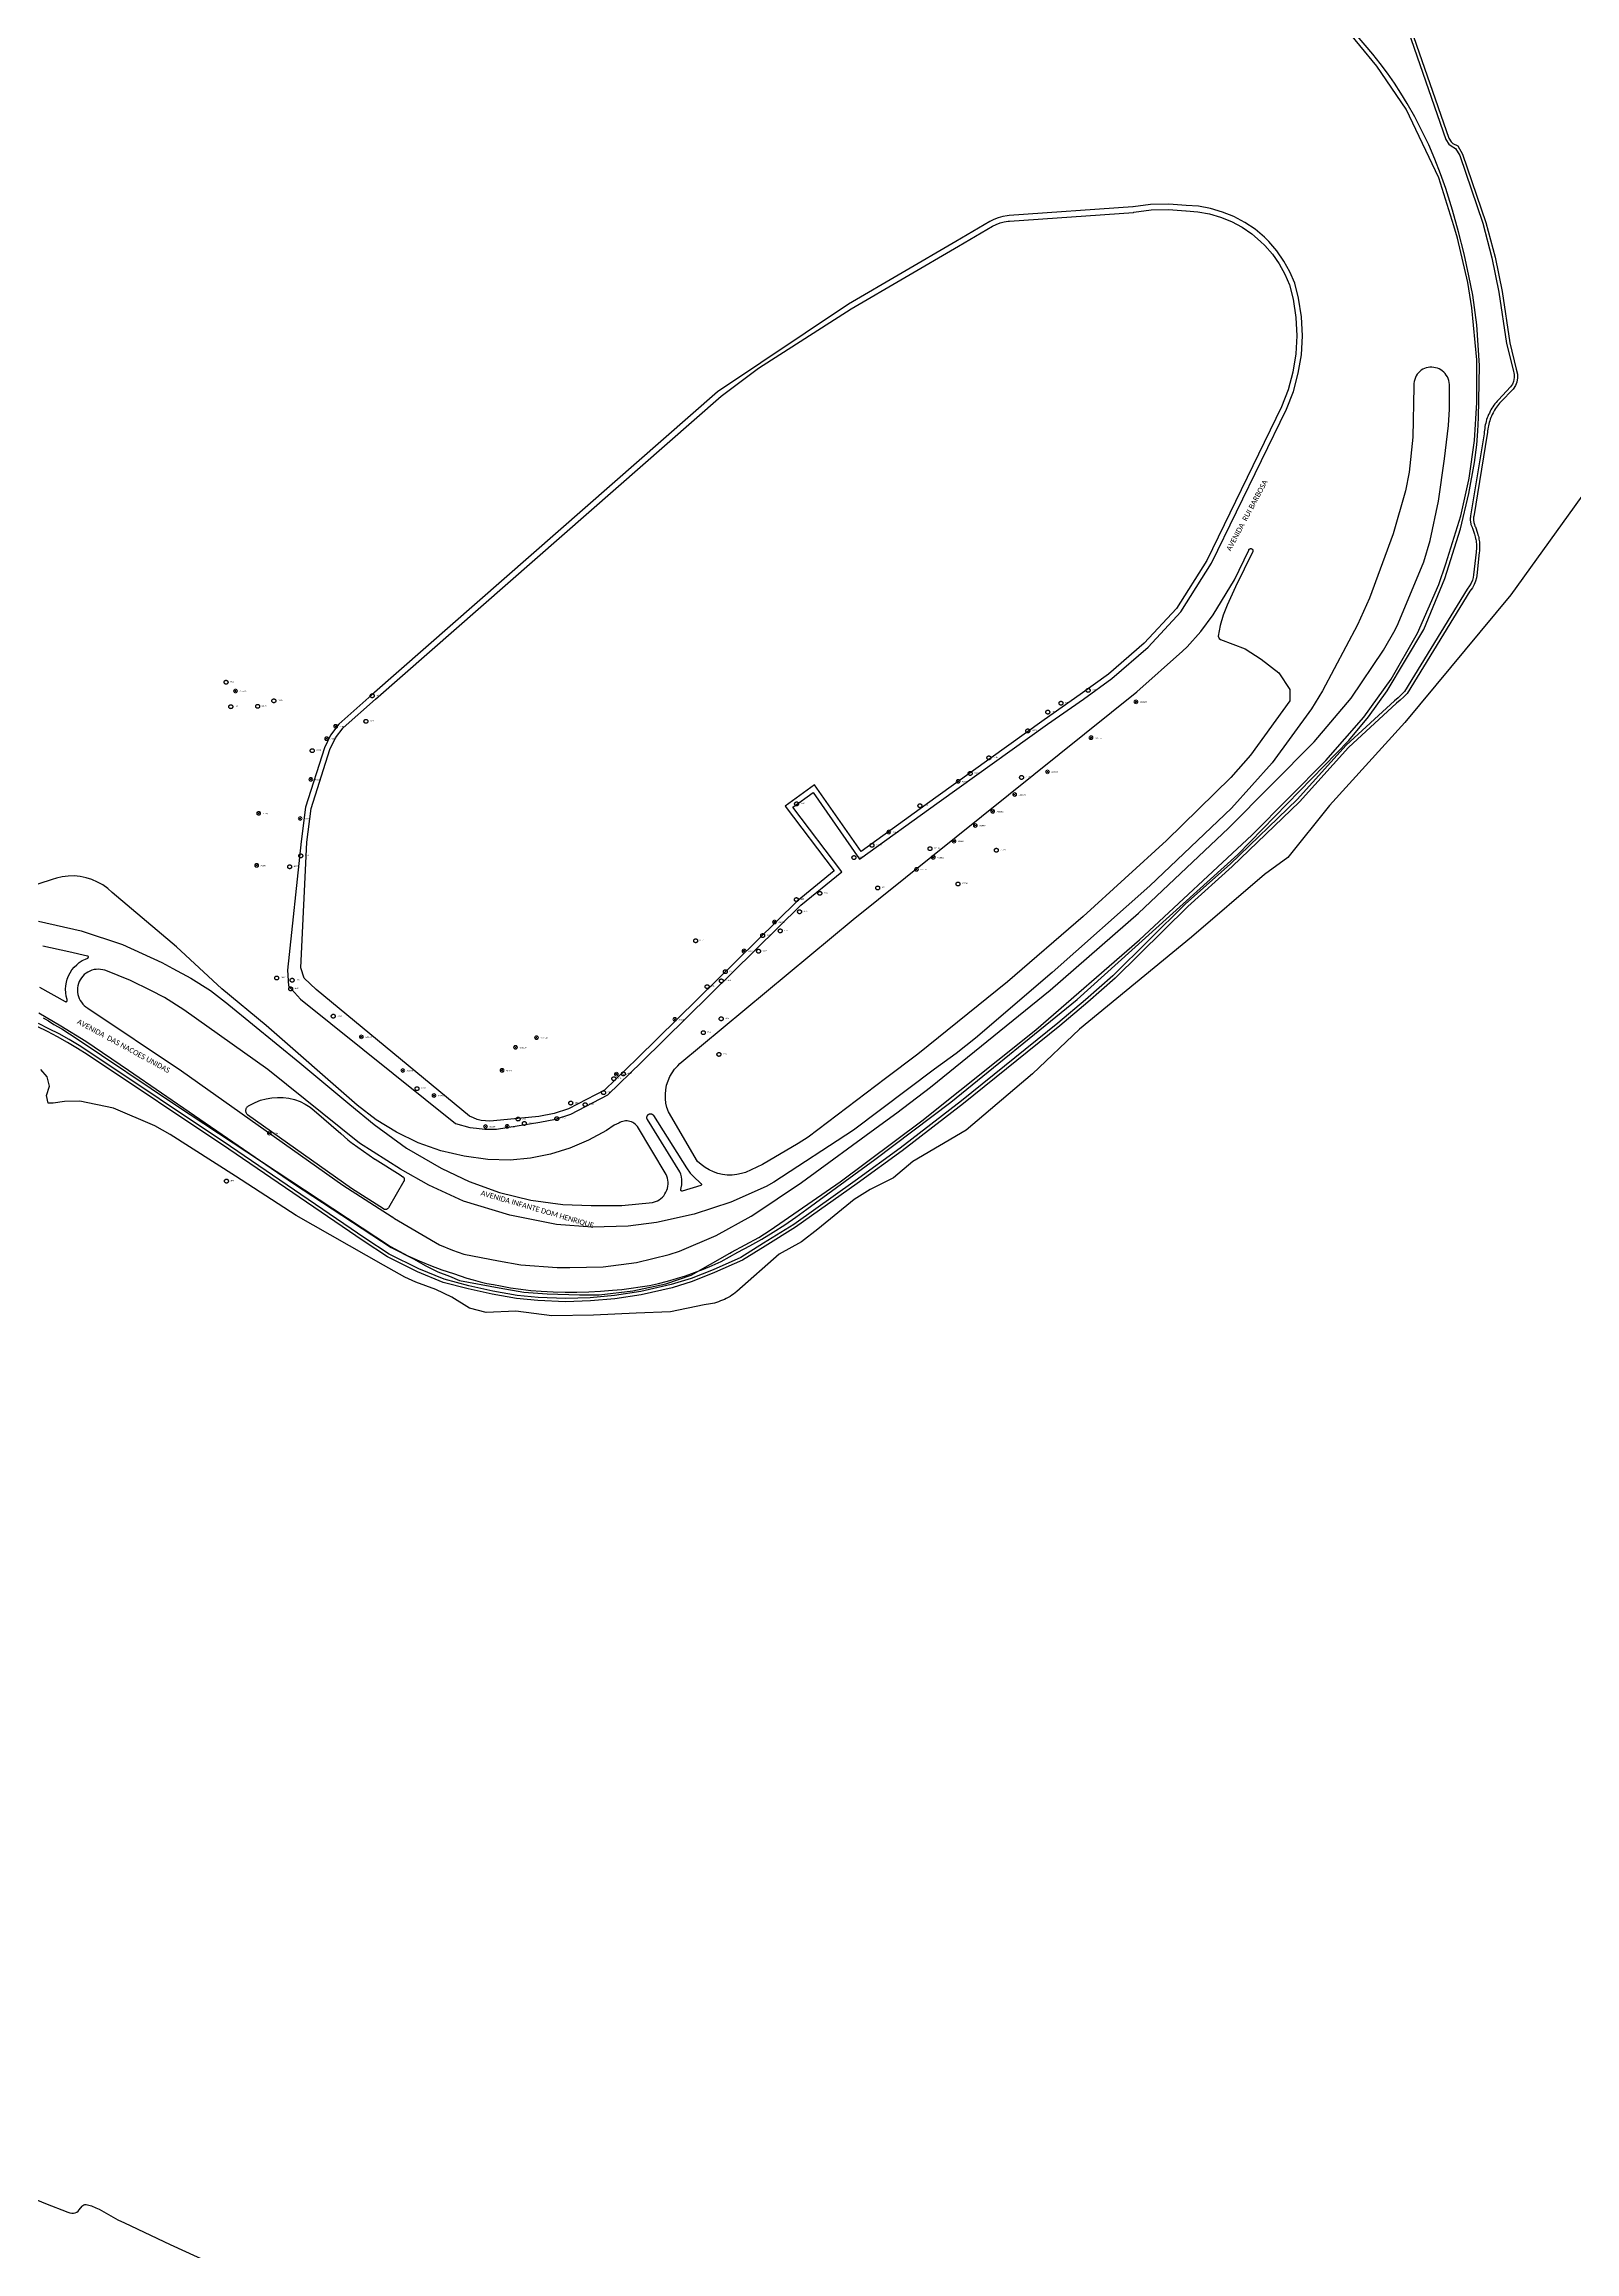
# Model space of a CAD drawing. Header units: millimetres. Extents: x 676447 to 689606, y 7455628 to 7463967.
# Drawn here: x 686863 to 687744, y 7460995 to 7462266 of the extents above; entities that cross this region are included whole.
import ezdxf

# ---------------------------------------------------------------- set-up
doc = ezdxf.new("R2010")
doc.units = ezdxf.units.MM
doc.header["$LTSCALE"] = 0.1
doc.header["$MEASUREMENT"] = 0
doc.linetypes.add('PHANTOM2', pattern=[1.25, 0.625, -0.125, 0.125, -0.125, 0.125, -0.125])
doc.layers.add('10.4-Postes', color=1, linetype='Continuous', lineweight=0)
for name, color, linetype in [('Caixas Subterrâneas', 5, 'Continuous'), ('LEGENDAS_INFRAESTRUTURAS', 7, 'Continuous'), ('MUB_MEIOFIO', 7, 'Continuous'), ('MUB_OBRA_ARTE', 7, 'Continuous'), ('MUB_QUADRAS', 7, 'Continuous'), ('MUB_SEGMENTO', 7, 'Continuous'), ('NOS_DE_INFRAESTRUTURA', 7, 'Continuous')]:
    doc.layers.add(name, color=color, linetype=linetype)
doc.styles.add('Legend', font='calibri.ttf')
doc.styles.get("Standard").update_dxf_attribs({"font": 'arial.ttf'})

# ---------------------------------------------------------------- blocks, each defined once
blk = doc.blocks.new('PTPT')
at = {"layer": '10.4-Postes', "color": 1, "linetype": 'PHANTOM2'}
for points in [[(-0.000008, 0.00001), (0.000007, -0.000002)], [(0.000007, 0.000011), (-0.000007, -0.000003)]]:
    blk.add_lwpolyline(points, dxfattribs=at)
at = {"layer": '10.4-Postes', "color": 1}
blk.add_circle((0, 0.000004), 0.00000987, dxfattribs=at)
blk = doc.blocks.new('MHMZ')
at = {"linetype": 'PHANTOM2'}
blk.add_circle((0, 0), 0.0000101, dxfattribs=at)

msp = doc.modelspace()

# ---------------------------------------------------------------- linework, layer by layer
at = {"layer": 'MUB_MEIOFIO', "linetype": 'Continuous'}
for points in [[(686859.9, 7461708.3), (686872.5, 7461700.8), (686886.9, 7461692), (686911.6, 7461675.3), (687006.5, 7461610.1), (687062.7, 7461573.3), (687075.9, 7461566.5), (687082.3, 7461562.9), (687089.5, 7461559.3), (687096.3, 7461556.7), (687102.1, 7461554.3), (687124.9, 7461550.1), (687139.1, 7461547.6), (687152.5, 7461546.7), (687171.2, 7461546.1), (687182.4, 7461546), (687201.8, 7461548.3), (687220.9, 7461552.3), (687235.5, 7461557.4), (687257.7, 7461570.1), (687258.7, 7461570.6), (687274.4, 7461579.1), (687280.8, 7461583.2), (687321.2, 7461611.1), (687368.1, 7461646.1), (687433.9, 7461698.5), (687493.4, 7461750.3), (687558.1, 7461810.6), (687600.7, 7461853.6), (687622.6, 7461878.5), (687638.4, 7461900.4), (687653.5, 7461926.9), (687665.7, 7461954.9), (687669.9, 7461966.8), (687678.5, 7461994.4), (687683, 7462015), (687683.2, 7462016), (687686.3, 7462037.7), (687687.7, 7462059.5), (687687.7, 7462081.5), (687687.6, 7462084.2), (687684.7, 7462114), (687682.5, 7462128.6), (687676.6, 7462154.2), (687674.4, 7462161.2), (687665.7, 7462188.8), (687647, 7462228.3), (687630.1, 7462253.1), (687610.6, 7462277)], [(687325.9, 7462116.2), (687250.6, 7462065.7), (687051.6, 7461891.3), (687032.7, 7461874.5), (687027.9, 7461868.2), (687024.4, 7461860.9), (687013.5, 7461826.7), (687010.9, 7461806.9), (687003.1, 7461732.9), (687003.6, 7461723.8), (687010.5, 7461716.2), (687099.8, 7461644.7), (687108, 7461642.3), (687111.9, 7461641.9), (687116.6, 7461641.4), (687119.3, 7461641.4), (687123.4, 7461641.3), (687148.3, 7461645.5), (687157.3, 7461647.2), (687166.1, 7461650), (687187.4, 7461661.2), (687206.8, 7461679.9), (687298.6, 7461770.2), (687322.2, 7461789.5), (687294, 7461826.6), (687305.7, 7461835.1), (687332.4, 7461796.7), (687378.1, 7461829.7), (687440.5, 7461874.4), (687461.2, 7461888.9), (687477.6, 7461900.7), (687498.4, 7461918.8), (687517.3, 7461939.1), (687535, 7461967.1), (687578.2, 7462055.7), (687582.1, 7462065.9), (687584.9, 7462076.4), (687586.7, 7462087.1), (687587.3, 7462098), (687586.7, 7462108.9), (687585.1, 7462119.6), (687582.9, 7462128.2), (687580.1, 7462134.8), (687576.6, 7462141), (687572.6, 7462146.9), (687567.9, 7462152.2), (687565.4, 7462154.7), (687560, 7462159.3), (687554.1, 7462163.2), (687547.8, 7462166.6), (687541.3, 7462169.2), (687534.4, 7462171.2), (687527.4, 7462172.5), (687520.4, 7462173), (687520.4, 7462173), (687510.3, 7462173.8), (687499.9, 7462173.6), (687489.8, 7462172.2), (687489.6, 7462172.2), (687418.4, 7462167.1), (687417.4, 7462167), (687414.8, 7462166.6), (687412.2, 7462165.9), (687409.7, 7462164.9), (687407.3, 7462163.8), (687387.7, 7462152.3), (687325.9, 7462116.2)], [(687104.4, 7461599.9), (687084.5, 7461609.1), (687068.1, 7461618.3), (687044.5, 7461633.3), (686991.8, 7461675.7), (686943.3, 7461710), (686932.2, 7461717.1), (686924.3, 7461721.2), (686912.7, 7461726.9), (686898.5, 7461732.6), (686897.9, 7461732.8), (686896.7, 7461733.1), (686895.4, 7461733.3), (686894.2, 7461733.4), (686892.9, 7461733.3), (686891.7, 7461733.2), (686890.5, 7461732.8), (686889.3, 7461732.4), (686888.2, 7461731.8), (686887.1, 7461731.1), (686886.1, 7461730.4), (686885.2, 7461729.5), (686884.4, 7461728.5), (686883.7, 7461727.4), (686883.2, 7461726.3), (686882.7, 7461725.2), (686882.4, 7461723.9), (686882.2, 7461722.7), (686882.1, 7461721.4), (686882.2, 7461720.2), (686882.4, 7461718.9), (686882.7, 7461717.7), (686883.1, 7461716.6), (686883.7, 7461715.4), (686884.4, 7461714.4), (686885.2, 7461713.4), (686886.1, 7461712.5), (686887, 7461711.7), (686888.1, 7461711), (686942.1, 7461674.9), (687034.9, 7461609.2), (687063.4, 7461590.9), (687063.5, 7461590.9), (687063.6, 7461590.8), (687064.7, 7461590), (687090.6, 7461574.8), (687098, 7461571.8), (687104.6, 7461569.4), (687124.5, 7461565.7), (687137.4, 7461563.3), (687158.3, 7461561.7), (687165.5, 7461561.7), (687184.8, 7461562.2), (687203.9, 7461564.7), (687222.7, 7461569.2), (687228.7, 7461571.2), (687249.9, 7461580.1), (687270, 7461591.3), (687270.9, 7461591.8), (687299, 7461610.6), (687344.1, 7461643.7), (687353.9, 7461650.8), (687373.2, 7461665.6), (687442, 7461721.4), (687493, 7461765.7), (687544.7, 7461814.7), (687594, 7461864.2), (687615.3, 7461889.5), (687633.9, 7461917), (687640.6, 7461928.7), (687642.4, 7461932.3), (687657.2, 7461967.9), (687660.8, 7461980.1), (687665.6, 7462002.8), (687669.1, 7462027.1), (687671.4, 7462046.4), (687671.9, 7462055.7), (687671.9, 7462068.8), (687671.9, 7462068.9), (687671.9, 7462070), (687671.8, 7462071.1), (687671.5, 7462072.2), (687671.2, 7462073.3), (687670.7, 7462074.4), (687670.1, 7462075.3), (687669.4, 7462076.2), (687668.6, 7462077.1), (687667.8, 7462077.8), (687666.9, 7462078.4), (687666, 7462078.9), (687665, 7462079.3), (687663.9, 7462079.6), (687662.9, 7462079.8), (687661.8, 7462079.9), (687660.7, 7462079.9), (687659.6, 7462079.8), (687658.6, 7462079.5), (687657.5, 7462079.2), (687656.6, 7462078.7), (687655.6, 7462078.1), (687655, 7462077.6), (687654.2, 7462076.8), (687653.4, 7462075.9), (687652.8, 7462074.9), (687652.3, 7462073.9), (687651.9, 7462072.8), (687651.6, 7462071.7), (687651.4, 7462070.5), (687651.4, 7462069.4), (687651.4, 7462068.8), (687650.8, 7462039.7), (687648.7, 7462019.5), (687646.7, 7462008.7), (687639.6, 7461984), (687625.9, 7461947), (687618.9, 7461931.6), (687598.9, 7461893.7), (687592.5, 7461883.3), (687569.9, 7461852.3), (687546.5, 7461826.1), (687499.5, 7461781.5), (687443.3, 7461731.5), (687399, 7461693.7), (687387.9, 7461685), (687375.4, 7461675.9), (687328.9, 7461640.9), (687283, 7461610.8), (687278.5, 7461608.4), (687258.3, 7461599.3), (687237.2, 7461592.4), (687215.5, 7461587.7), (687199.1, 7461585.6), (687178.5, 7461585), (687157.9, 7461586.6), (687131, 7461591.8), (687104.4, 7461599.9)], [(687580.1, 7461887.8), (687557.4, 7461856.6), (687546, 7461843.7), (687509.1, 7461807.5), (687461.1, 7461763.7), (687417.6, 7461726.1), (687365.9, 7461684.6), (687347.3, 7461670.5), (687302.7, 7461636.8), (687297.1, 7461633.1), (687276.5, 7461621.1), (687266.7, 7461616.5), (687264.4, 7461615.8), (687261.7, 7461615.3), (687259, 7461615), (687256.2, 7461615), (687253.5, 7461615.3), (687250.8, 7461615.9), (687248.2, 7461616.8), (687245.7, 7461617.9), (687243.4, 7461619.3), (687241.2, 7461621), (687239.1, 7461622.8), (687222.3, 7461651.4), (687221.5, 7461653.8), (687220.9, 7461656.4), (687220.6, 7461658.9), (687220.6, 7461661.6), (687220.8, 7461664.1), (687221.3, 7461666.7), (687222.1, 7461669.2), (687223.2, 7461671.6), (687224.4, 7461673.8), (687225.9, 7461676), (687227.7, 7461677.9), (687228.9, 7461679.1), (687328.6, 7461762), (687492, 7461893.1), (687518.2, 7461916.4), (687520.9, 7461919), (687528.8, 7461927.7), (687535.8, 7461937.3), (687548.1, 7461957.6), (687556.4, 7461974.6), (687556.4, 7461974.7), (687556.5, 7461974.8), (687556.5, 7461974.9), (687556.6, 7461975), (687556.7, 7461975.1), (687556.8, 7461975.2), (687556.9, 7461975.3), (687557, 7461975.3), (687557.1, 7461975.4), (687557.2, 7461975.4), (687557.4, 7461975.5), (687557.5, 7461975.5), (687557.6, 7461975.5), (687557.8, 7461975.5), (687557.9, 7461975.4), (687558, 7461975.4), (687558.1, 7461975.4), (687558.2, 7461975.3), (687558.4, 7461975.2), (687558.5, 7461975.1), (687558.5, 7461975), (687558.6, 7461974.9), (687558.7, 7461974.8), (687558.7, 7461974.7), (687558.8, 7461974.6), (687558.8, 7461974.5), (687558.8, 7461974.3), (687558.8, 7461974.2), (687558.8, 7461974.1), (687558.8, 7461973.9), (687558.8, 7461973.8), (687548.8, 7461953.4), (687544, 7461942.9), (687541.6, 7461937.2), (687539.9, 7461931.2), (687538.8, 7461925.1), (687539.3, 7461923.8), (687540.2, 7461923.1), (687554.3, 7461917.9), (687563.6, 7461911.8), (687573.6, 7461904), (687580, 7461894.5), (687580.1, 7461887.8)], [(686937.1, 7461733.9), (686947.4, 7461728.2), (686958.7, 7461721.2), (686969.1, 7461713.1), (686969.3, 7461713), (687010.1, 7461679.6), (687038.9, 7461655.6), (687052.9, 7461644.1), (687071.5, 7461630.5), (687091.5, 7461618.9), (687091.8, 7461618.8), (687107.6, 7461611.3), (687125.1, 7461605), (687143.1, 7461600.6), (687161.5, 7461598.1), (687177.8, 7461597.5), (687195.5, 7461597.4), (687213.2, 7461599.2), (687213.8, 7461599.3), (687214.9, 7461599.7), (687216, 7461600.1), (687217, 7461600.7), (687218, 7461601.5), (687218.9, 7461602.2), (687219.6, 7461603.1), (687220.3, 7461604.1), (687220.9, 7461605.1), (687221.4, 7461606.2), (687221.8, 7461607.3), (687222, 7461608.5), (687222.1, 7461609.7), (687222.1, 7461610.9), (687222, 7461612.1), (687221.7, 7461613.2), (687221.4, 7461614.3), (687221, 7461615.2), (687204.5, 7461642.9), (687204.4, 7461643.1), (687203.8, 7461643.7), (687203.2, 7461644.3), (687202.5, 7461644.8), (687201.8, 7461645.2), (687201, 7461645.6), (687200.2, 7461645.8), (687199.4, 7461646), (687198.5, 7461646.1), (687197.7, 7461646.1), (687196.8, 7461646), (687196, 7461645.8), (687195.2, 7461645.6), (687194.4, 7461645.2), (687193.7, 7461644.8), (687191, 7461643.6), (687186.6, 7461640.7), (687176.4, 7461635), (687165.6, 7461630.4), (687154.4, 7461627), (687142.9, 7461624.7), (687131.2, 7461623.6), (687118.4, 7461624), (687104.7, 7461625.8), (687091.3, 7461629), (687078.3, 7461633.6), (687065.8, 7461639.6), (687054, 7461646.8), (687043.1, 7461655.2), (686990.7, 7461701.1), (686965.2, 7461722.1), (686939.1, 7461746.3), (686902.2, 7461777.6), (686899.6, 7461779.9), (686896.7, 7461781.9), (686893.7, 7461783.6), (686890.5, 7461785), (686887.2, 7461786), (686883.8, 7461786.7), (686880.3, 7461787.1), (686876.8, 7461787), (686873.4, 7461786.6), (686870, 7461785.9), (686867.5, 7461785.1), (686809.4, 7461766.2)], [(686859.8, 7461761.1), (686884.2, 7461755.6), (686908, 7461747.7), (686930.7, 7461737.3), (686937.1, 7461733.9)], [(686860.3, 7461723.1), (686875, 7461714.9), (686875.1, 7461714.8), (686875.2, 7461714.8), (686875.2, 7461714.8), (686875.3, 7461714.8), (686875.4, 7461714.7), (686875.5, 7461714.7), (686875.6, 7461714.7), (686875.7, 7461714.8), (686875.8, 7461714.8), (686875.9, 7461714.8), (686875.9, 7461714.9), (686876, 7461714.9), (686876.1, 7461715), (686876.1, 7461715), (686876.2, 7461715.1), (686876.2, 7461715.2), (686876.3, 7461715.3), (686876.3, 7461715.4), (686876.3, 7461715.5), (686876.3, 7461715.5), (686876.3, 7461715.6), (686876.3, 7461715.7), (686876.3, 7461715.8), (686876.3, 7461715.9), (686876.2, 7461716), (686876.2, 7461716), (686875.7, 7461717.9), (686875.4, 7461719.9), (686875.3, 7461721.9), (686875.4, 7461723.9), (686875.8, 7461725.9), (686876.3, 7461727.8), (686877, 7461729.6), (686877.9, 7461731.4), (686879, 7461733.1), (686880.3, 7461734.6), (686881.7, 7461736), (686883.2, 7461737.3), (686884.9, 7461738.4), (686886.7, 7461739.3), (686888.1, 7461739.8), (686888.2, 7461739.8), (686888.2, 7461739.9), (686888.3, 7461739.9), (686888.3, 7461740), (686888.4, 7461740), (686888.4, 7461740.1), (686888.5, 7461740.1), (686888.5, 7461740.2), (686888.5, 7461740.3), (686888.5, 7461740.3), (686888.5, 7461740.4), (686888.5, 7461740.4), (686888.5, 7461740.5), (686888.5, 7461740.6), (686888.5, 7461740.6), (686888.4, 7461740.7), (686888.4, 7461740.8), (686888.4, 7461740.8), (686888.3, 7461740.9), (686888.3, 7461740.9), (686888.2, 7461740.9), (686888.2, 7461741), (686888.1, 7461741), (686888, 7461741), (686888, 7461741), (686877.2, 7461743.5), (686862.3, 7461746.7)], [(687228.9, 7461616.9), (687210.2, 7461646.9), (687210.1, 7461647.1), (687210, 7461647.3), (687209.9, 7461647.5), (687209.9, 7461647.8), (687209.9, 7461648), (687209.9, 7461648.2), (687209.9, 7461648.4), (687210, 7461648.7), (687210, 7461648.9), (687210.1, 7461649.1), (687210.2, 7461649.3), (687210.4, 7461649.4), (687210.5, 7461649.6), (687210.7, 7461649.8), (687210.9, 7461649.9), (687211.1, 7461650), (687211.3, 7461650.1), (687211.5, 7461650.2), (687211.7, 7461650.2), (687211.9, 7461650.2), (687212.1, 7461650.2), (687212.4, 7461650.2), (687212.6, 7461650.2), (687212.8, 7461650.1), (687213, 7461650), (687213.2, 7461649.9), (687213.4, 7461649.7), (687213.5, 7461649.6), (687213.7, 7461649.4), (687213.8, 7461649.3), (687232.7, 7461619.1), (687234.9, 7461616.1), (687237.5, 7461613.3), (687240.3, 7461610.8), (687241, 7461610.2), (687241.1, 7461610.2), (687241.1, 7461610.1), (687241.2, 7461610), (687241.2, 7461610), (687241.2, 7461609.9), (687241.3, 7461609.8), (687241.3, 7461609.7), (687241.3, 7461609.6), (687241.3, 7461609.6), (687241.3, 7461609.5), (687241.3, 7461609.4), (687241.2, 7461609.3), (687241.2, 7461609.3), (687241.2, 7461609.2), (687241.1, 7461609.1), (687241.1, 7461609.1), (687241, 7461609), (687240.9, 7461609), (687240.9, 7461608.9), (687230.2, 7461605.7), (687230.1, 7461605.7), (687230.1, 7461605.7), (687230, 7461605.7), (687229.9, 7461605.7), (687229.8, 7461605.7), (687229.8, 7461605.8), (687229.7, 7461605.8), (687229.6, 7461605.9), (687229.6, 7461605.9), (687229.5, 7461606), (687229.5, 7461606), (687229.5, 7461606.1), (687229.4, 7461606.2), (687229.4, 7461606.3), (687229.4, 7461606.3), (687229.4, 7461606.4), (687229.4, 7461606.5), (687229.4, 7461606.6), (687229.4, 7461606.6), (687229.5, 7461606.7), (687229.7, 7461607.7), (687230, 7461609.3), (687230.1, 7461610.8), (687230, 7461612.4), (687229.8, 7461613.9), (687229.4, 7461615.5), (687228.9, 7461616.9)]]:
    msp.add_lwpolyline(points, dxfattribs=at)
at = {"layer": 'MUB_OBRA_ARTE', "linetype": 'Continuous'}
for points in [[(687646.7, 7462283.5), (687671.5, 7462211.7), (687672.9, 7462209.5), (687673.9, 7462208.7), (687676.7, 7462207.2), (687679.5, 7462202.5), (687692.9, 7462163.2), (687698.2, 7462143.2), (687702.3, 7462123.4), (687706.6, 7462093.9), (687710.4, 7462078.7), (687711, 7462075.9), (687711, 7462073.7), (687710.6, 7462071.2), (687709.9, 7462069.3), (687708.6, 7462067.3), (687701.5, 7462059.9), (687700.8, 7462059.2), (687700.2, 7462058.4), (687699.6, 7462057.7), (687699, 7462056.9), (687698.5, 7462056.1), (687697.9, 7462055.2), (687697.4, 7462054.4), (687697, 7462053.6), (687696.5, 7462052.7), (687696.1, 7462051.8), (687695.7, 7462050.9), (687695.4, 7462050), (687695.1, 7462049.1), (687694.8, 7462048.1), (687694.5, 7462047.2), (687694.3, 7462046.2), (687694.1, 7462045.3), (687694, 7462044.3), (687693.9, 7462043.3), (687693.8, 7462042.4), (687693.7, 7462041.4), (687685.9, 7461994), (687685.8, 7461993.7), (687685.8, 7461993.3), (687685.8, 7461993), (687685.8, 7461992.7), (687685.8, 7461992.4), (687685.8, 7461992), (687685.8, 7461991.7), (687685.8, 7461991.4), (687685.9, 7461991), (687685.9, 7461990.7), (687686, 7461990.4), (687686.1, 7461990.1), (687686.2, 7461989.8), (687686.3, 7461989.5), (687686.4, 7461989.2), (687686.5, 7461988.8), (687686.6, 7461988.5), (687686.8, 7461988.3), (687686.9, 7461988), (687688.1, 7461984.3), (687688.3, 7461983.5), (687688.6, 7461982.7), (687688.8, 7461981.8), (687688.9, 7461981), (687689.1, 7461980.1), (687689.2, 7461979.3), (687689.2, 7461978.4), (687689.3, 7461977.6), (687689.3, 7461976.7), (687689.3, 7461975.8), (687689.3, 7461975), (687689.2, 7461974.1), (687689.1, 7461973.3), (687687.6, 7461960.1), (687687.5, 7461958.7), (687686.9, 7461956.7), (687686.1, 7461954.8), (687685.1, 7461953), (687683.6, 7461951), (687647.5, 7461892.1), (687645.6, 7461890.1), (687643.5, 7461888.3), (687641.5, 7461886.5), (687613.8, 7461861.1), (687585.6, 7461829.8), (687546.8, 7461792.5), (687521.3, 7461769.6), (687479.5, 7461728.2), (687463.7, 7461714.4), (687447.6, 7461700.8), (687392.2, 7461656.1), (687356.9, 7461629), (687330.9, 7461610.1), (687295.5, 7461585), (687278.1, 7461574.1), (687265, 7461565.9), (687248.8, 7461558.8), (687236, 7461553.7), (687224.4, 7461550.1), (687206.7, 7461546.1), (687191.5, 7461543.8), (687177.4, 7461542.5), (687163.1, 7461542.1), (687147.2, 7461542.7), (687134.9, 7461543.9), (687120.9, 7461546.4), (687107, 7461549.4), (687092.6, 7461553.2), (687077.9, 7461559.3), (687060.7, 7461567.9), (687046.6, 7461577.1), (686969.2, 7461629.9), (686887.7, 7461684.3), (686882.1, 7461687.9), (686876.5, 7461691.3), (686870.7, 7461694.5), (686864.9, 7461697.6), (686858.9, 7461700.4)], [(687644.9, 7462282.8), (687669.8, 7462210.9), (687671.5, 7462208.3), (687672.9, 7462207.2), (687675.3, 7462205.8), (687677.8, 7462201.7), (687691.1, 7462162.7), (687696.3, 7462142.8), (687700.4, 7462123.1), (687704.8, 7462093.6), (687708.6, 7462078.3), (687709.1, 7462075.7), (687709.1, 7462073.9), (687708.8, 7462071.7), (687708.2, 7462070.2), (687707.1, 7462068.5), (687700.1, 7462061.2), (687699.4, 7462060.4), (687698.8, 7462059.6), (687698.1, 7462058.8), (687697.5, 7462058), (687696.9, 7462057.1), (687696.4, 7462056.3), (687695.8, 7462055.4), (687695.3, 7462054.5), (687694.9, 7462053.5), (687694.4, 7462052.6), (687694, 7462051.6), (687693.7, 7462050.7), (687693.3, 7462049.7), (687693, 7462048.7), (687692.8, 7462047.7), (687692.5, 7462046.7), (687692.3, 7462045.7), (687692.2, 7462044.7), (687692, 7462043.7), (687691.9, 7462042.6), (687691.9, 7462041.6), (687684.1, 7461994.3), (687684, 7461993.9), (687684, 7461993.5), (687683.9, 7461993.1), (687683.9, 7461992.8), (687683.9, 7461992.4), (687683.9, 7461992), (687683.9, 7461991.6), (687684, 7461991.2), (687684, 7461990.9), (687684.1, 7461990.5), (687684.2, 7461990.1), (687684.2, 7461989.7), (687684.3, 7461989.4), (687684.4, 7461989), (687684.6, 7461988.6), (687684.7, 7461988.3), (687684.9, 7461987.9), (687685, 7461987.6), (687685.2, 7461987.2), (687686.3, 7461983.8), (687686.5, 7461983), (687686.8, 7461982.2), (687686.9, 7461981.4), (687687.1, 7461980.7), (687687.2, 7461979.9), (687687.3, 7461979.1), (687687.4, 7461978.3), (687687.4, 7461977.5), (687687.5, 7461976.7), (687687.4, 7461975.9), (687687.4, 7461975.1), (687687.3, 7461974.3), (687687.3, 7461973.5), (687685.8, 7461960.4), (687685.6, 7461958.9), (687685.2, 7461957.3), (687684.5, 7461955.6), (687683.5, 7461954), (687682.1, 7461952.1), (687646, 7461893.2), (687644.3, 7461891.5), (687642.3, 7461889.7), (687640.2, 7461887.9), (687612.4, 7461862.4), (687584.3, 7461831.1), (687545.6, 7461793.9), (687520, 7461771), (687478.2, 7461729.6), (687462.5, 7461715.9), (687446.4, 7461702.3), (687391.1, 7461657.6), (687355.7, 7461630.5), (687329.8, 7461611.6), (687294.5, 7461586.6), (687277.1, 7461575.7), (687264.1, 7461567.6), (687248, 7461560.5), (687235.4, 7461555.5), (687223.9, 7461551.9), (687206.4, 7461548), (687191.3, 7461545.6), (687177.3, 7461544.3), (687163.1, 7461544), (687147.4, 7461544.6), (687135.2, 7461545.7), (687121.2, 7461548.2), (687107.4, 7461551.2), (687093.2, 7461555), (687078.7, 7461561), (687061.6, 7461569.5), (687047.6, 7461578.6), (686970.3, 7461631.5), (686888.7, 7461685.9), (686883.1, 7461689.5), (686877.4, 7461692.9), (686871.6, 7461696.2), (686865.7, 7461699.2), (686859.7, 7461702.1)]]:
    msp.add_lwpolyline(points, dxfattribs=at)
at = {"layer": 'MUB_QUADRAS', "linetype": 'Continuous'}
for points in [[(686862.4, 7461705.5), (686865.5, 7461703.7), (686868.6, 7461701.7), (686873.1, 7461699.1), (686877.6, 7461696.2), (686881.9, 7461693.3), (686938.6, 7461655.3), (687062.4, 7461573.8), (687072.4, 7461568.5), (687078.8, 7461565.6), (687085.3, 7461562.9), (687091.9, 7461560.5), (687098.6, 7461558.3), (687102.4, 7461556.9), (687106.2, 7461555.7), (687110, 7461554.6), (687113.9, 7461553.5), (687117.8, 7461552.6), (687121.7, 7461551.9), (687125.7, 7461551.2), (687131.5, 7461550.1), (687137.3, 7461549.3), (687143.2, 7461548.6), (687149.1, 7461548.1), (687155.9, 7461547.7), (687162.8, 7461547.5), (687169.6, 7461547.6), (687176.5, 7461547.8), (687183.3, 7461548.2), (687190.1, 7461548.8), (687195.5, 7461549.2), (687200.8, 7461549.8), (687206.1, 7461550.6), (687211.4, 7461551.5), (687216.6, 7461552.6), (687221.8, 7461553.9), (687227, 7461555.4), (687232.2, 7461557), (687237.4, 7461558.9), (687242.6, 7461560.8), (687247.6, 7461563), (687252.6, 7461565.3), (687257.5, 7461567.9), (687262.3, 7461570.6), (687269.2, 7461574.2), (687276.1, 7461578), (687282.7, 7461582.1), (687289.3, 7461586.3), (687295.7, 7461590.8), (687302, 7461595.4), (687341.1, 7461624), (687384.9, 7461657), (687457.6, 7461716), (687550, 7461799.4), (687614, 7461865.1), (687625.3, 7461878.6), (687636.1, 7461893.6), (687657.1, 7461928.9), (687669.2, 7461958.3), (687678.2, 7461986.8), (687683, 7462007.2), (687686.3, 7462025), (687687.6, 7462035.3), (687688.2, 7462043), (687688.7, 7462050.7), (687689.3, 7462080.8), (687687.6, 7462104.2), (687685.3, 7462121.4), (687683.1, 7462132.4), (687680.4, 7462145.1), (687677.2, 7462157.8), (687673.7, 7462170.3), (687669.8, 7462182.7), (687666.8, 7462191.2), (687663.5, 7462199.6), (687660, 7462207.8), (687656.1, 7462215.9), (687652, 7462223.9), (687647.6, 7462231.7), (687644, 7462237.6), (687640.2, 7462243.4), (687636.3, 7462249.1), (687632.1, 7462254.6), (687627.8, 7462260), (687623.4, 7462265.3), (687618.7, 7462270.5)], [(686862.4, 7461705.5), (686865.5, 7461703.7), (686868.6, 7461701.7), (686873.1, 7461699.1), (686877.6, 7461696.2), (686881.9, 7461693.3), (686938.6, 7461655.3), (687062.4, 7461573.8), (687072.4, 7461568.5), (687078.8, 7461565.6), (687085.3, 7461562.9), (687091.9, 7461560.5), (687098.6, 7461558.3), (687102.4, 7461556.9), (687106.2, 7461555.7), (687110, 7461554.6), (687113.9, 7461553.5), (687117.8, 7461552.6), (687121.7, 7461551.9), (687125.7, 7461551.2), (687131.5, 7461550.1), (687137.3, 7461549.3), (687143.2, 7461548.6), (687149.1, 7461548.1), (687155.9, 7461547.7), (687162.8, 7461547.5), (687169.6, 7461547.6), (687176.5, 7461547.8), (687183.3, 7461548.2), (687190.1, 7461548.8), (687195.5, 7461549.2), (687200.8, 7461549.8), (687206.1, 7461550.6), (687211.4, 7461551.5), (687216.6, 7461552.6), (687221.8, 7461553.9), (687227, 7461555.4), (687232.2, 7461557), (687237.4, 7461558.9), (687242.6, 7461560.8), (687247.6, 7461563), (687252.6, 7461565.3), (687257.5, 7461567.9), (687262.3, 7461570.6), (687269.2, 7461574.2), (687276.1, 7461578), (687282.7, 7461582.1), (687289.3, 7461586.3), (687295.7, 7461590.8), (687302, 7461595.4), (687341.1, 7461624), (687384.9, 7461657), (687457.6, 7461716), (687550, 7461799.4), (687614, 7461865.1), (687625.3, 7461878.6), (687636.1, 7461893.6), (687657.1, 7461928.9), (687669.2, 7461958.3), (687678.2, 7461986.8), (687683, 7462007.2), (687686.3, 7462025), (687687.6, 7462035.3), (687688.2, 7462043), (687688.7, 7462050.7), (687689.3, 7462080.8), (687687.6, 7462104.2), (687685.3, 7462121.4), (687683.1, 7462132.4), (687680.4, 7462145.1), (687677.2, 7462157.8), (687673.7, 7462170.3), (687669.8, 7462182.7), (687666.8, 7462191.2), (687663.5, 7462199.6), (687660, 7462207.8), (687656.1, 7462215.9), (687652, 7462223.9), (687647.6, 7462231.7), (687644, 7462237.6), (687640.2, 7462243.4), (687636.3, 7462249.1), (687632.1, 7462254.6), (687627.8, 7462260), (687623.4, 7462265.3), (687618.7, 7462270.5)], [(687274.2, 7462079.4), (687327.6, 7462113.5), (687389.3, 7462149.5), (687408.9, 7462161), (687411, 7462162), (687413.2, 7462162.9), (687415.5, 7462163.5), (687417.8, 7462163.9), (687418.6, 7462163.9), (687490, 7462169), (687490.2, 7462169.1), (687500.2, 7462170.4), (687510.2, 7462170.6), (687520.2, 7462169.8), (687520.3, 7462169.8), (687527.1, 7462169.3), (687533.7, 7462168.1), (687540.2, 7462166.2), (687546.5, 7462163.7), (687552.5, 7462160.5), (687558.1, 7462156.7), (687563.2, 7462152.3), (687565.6, 7462150), (687570, 7462144.9), (687573.9, 7462139.4), (687577.2, 7462133.4), (687579.8, 7462127.2), (687581.9, 7462119), (687583.5, 7462108.5), (687584.1, 7462098), (687583.5, 7462087.5), (687581.8, 7462077), (687579.1, 7462066.9), (687575.3, 7462057), (687532.2, 7461968.7), (687514.8, 7461941.1), (687496.2, 7461921.1), (687475.6, 7461903.3), (687459.3, 7461891.5), (687438.7, 7461877), (687376.2, 7461832.3), (687333.2, 7461801.2), (687306.4, 7461839.6), (687289.5, 7461827.3), (687317.8, 7461790), (687296.4, 7461772.5), (687204.5, 7461682.2), (687185.5, 7461663.8), (687164.9, 7461653), (687156.5, 7461650.4), (687147.8, 7461648.6), (687121.7, 7461646.1), (687119.3, 7461646), (687117, 7461646.1), (687114.6, 7461646.4), (687112.3, 7461647), (687110.1, 7461647.9), (687107.9, 7461648.9), (687019.5, 7461721.7), (687012.7, 7461728.3), (687010.7, 7461734.3), (687014.1, 7461806.6), (687016.7, 7461826), (687027.4, 7461859.8), (687030.6, 7461866.5), (687035.1, 7461872.3), (687053.7, 7461888.9), (687252.6, 7462063.2), (687274.2, 7462079.4)], [(687766.4, 7462031), (687707.3, 7461948.8), (687646.3, 7461875.4), (687602.9, 7461827.7), (687578.8, 7461797.8), (687565.5, 7461787.9), (687523.4, 7461751.9), (687458.9, 7461698.9), (687431.9, 7461673.3), (687393.8, 7461640.8), (687363.1, 7461622.8), (687351.8, 7461613.4), (687338.4, 7461606.7), (687329.3, 7461600.9), (687308.3, 7461583.8), (687298.9, 7461576.6), (687286.1, 7461569.5), (687261.7, 7461547.9), (687260.8, 7461547.2), (687259.8, 7461546.5), (687258.8, 7461545.8), (687257.8, 7461545.1), (687256.7, 7461544.5), (687255.6, 7461544), (687254.6, 7461543.4), (687253.4, 7461542.9), (687252.3, 7461542.5), (687251.2, 7461542.1), (687250, 7461541.7), (687248.9, 7461541.3), (687247.7, 7461541), (687246.5, 7461540.8), (687245.3, 7461540.6), (687244.1, 7461540.4), (687242.9, 7461540.3), (687223.6, 7461536.2), (687203.8, 7461535.4), (687179.2, 7461534.3), (687155.2, 7461534), (687134.5, 7461536.6), (687117.5, 7461535.8), (687107.8, 7461538.4), (687097.6, 7461544.7), (687088.5, 7461549.2), (687076.9, 7461553.3), (687070.6, 7461556.3), (687058.4, 7461563.1), (687008.1, 7461591.7), (686973.1, 7461614.4), (686935.6, 7461638.4), (686926.6, 7461643.3), (686902.8, 7461653.4), (686883.5, 7461657.4), (686874.6, 7461657.3), (686868.2, 7461656.3), (686865.3, 7461656.4), (686864.3, 7461660.7), (686866.1, 7461666.2), (686864.8, 7461671.5), (686861.1, 7461675.7)], [(687766.4, 7462031), (687707.3, 7461948.8), (687646.3, 7461875.4), (687602.9, 7461827.7), (687578.8, 7461797.8), (687565.5, 7461787.9), (687523.4, 7461751.9), (687458.9, 7461698.9), (687431.9, 7461673.3), (687393.8, 7461640.8), (687363.1, 7461622.8), (687351.8, 7461613.4), (687338.4, 7461606.7), (687329.3, 7461600.9), (687308.3, 7461583.8), (687298.9, 7461576.6), (687286.1, 7461569.5), (687261.7, 7461547.9), (687260.8, 7461547.2), (687259.8, 7461546.5), (687258.8, 7461545.8), (687257.8, 7461545.1), (687256.7, 7461544.5), (687255.6, 7461544), (687254.6, 7461543.4), (687253.4, 7461542.9), (687252.3, 7461542.5), (687251.2, 7461542.1), (687250, 7461541.7), (687248.9, 7461541.3), (687247.7, 7461541), (687246.5, 7461540.8), (687245.3, 7461540.6), (687244.1, 7461540.4), (687242.9, 7461540.3), (687223.6, 7461536.2), (687203.8, 7461535.4), (687179.2, 7461534.3), (687155.2, 7461534), (687134.5, 7461536.6), (687117.5, 7461535.8), (687107.8, 7461538.4), (687097.6, 7461544.7), (687088.5, 7461549.2), (687076.9, 7461553.3), (687070.6, 7461556.3), (687058.4, 7461563.1), (687008.1, 7461591.7), (686973.1, 7461614.4), (686935.6, 7461638.4), (686926.6, 7461643.3), (686902.8, 7461653.4), (686883.5, 7461657.4), (686874.6, 7461657.3), (686868.2, 7461656.3), (686865.3, 7461656.4), (686864.3, 7461660.7), (686866.1, 7461666.2), (686864.8, 7461671.5), (686861.1, 7461675.7)], [(687035.2, 7461610.5), (686980, 7461649.6), (686979.8, 7461649.9), (686979.6, 7461650.2), (686979.4, 7461650.5), (686979.3, 7461650.8), (686979.2, 7461651.1), (686979.1, 7461651.5), (686979.1, 7461651.9), (686979.1, 7461652.2), (686979.1, 7461652.6), (686979.2, 7461652.9), (686979.3, 7461653.3), (686979.5, 7461653.6), (686979.7, 7461653.9), (686979.9, 7461654.2), (686980.2, 7461654.4), (686980.4, 7461654.7), (686980.6, 7461654.8), (686984.5, 7461656.8), (686987.6, 7461658), (686990.8, 7461658.9), (686994, 7461659.5), (686997.3, 7461659.7), (687000.6, 7461659.6), (687003.9, 7461659.2), (687007.1, 7461658.4), (687010.3, 7461657.3), (687013.2, 7461655.8), (687016.1, 7461654.1), (687018.4, 7461652.2), (687033.7, 7461638.8), (687037.8, 7461635.3), (687039.7, 7461633.7), (687040.2, 7461633.3), (687040.2, 7461633.3), (687053.4, 7461624.2), (687053.6, 7461624.1), (687068, 7461615.1), (687069.5, 7461614), (687069.5, 7461614), (687069.7, 7461613.9), (687069.8, 7461613.7), (687070, 7461613.5), (687070.1, 7461613.4), (687070.2, 7461613.2), (687070.2, 7461613), (687070.3, 7461612.8), (687070.3, 7461612.6), (687070.3, 7461612.4), (687070.3, 7461612.2), (687070.3, 7461611.9), (687070.2, 7461611.7), (687070.2, 7461611.5), (687070.1, 7461611.4), (687061.2, 7461596.1), (687061.1, 7461596.1), (687061, 7461595.9), (687060.9, 7461595.7), (687060.7, 7461595.6), (687060.5, 7461595.5), (687060.4, 7461595.4), (687060.2, 7461595.3), (687060, 7461595.2), (687059.8, 7461595.2), (687059.6, 7461595.1), (687059.3, 7461595.1), (687059.1, 7461595.2), (687058.9, 7461595.2), (687058.7, 7461595.3), (687058.5, 7461595.4), (687058.4, 7461595.5), (687039.9, 7461607.3), (687035.2, 7461610.5)], [(686848.6, 7461029.5), (686863.7, 7461023.1), (686876.6, 7461018.2), (686877.8, 7461017.8), (686878.9, 7461017.6), (686879.9, 7461017.5), (686880.8, 7461017.7), (686881.7, 7461018.1), (686882.5, 7461018.7), (686883.2, 7461019.5), (686884.9, 7461021.6), (686885.3, 7461022), (686885.8, 7461022.4), (686886.4, 7461022.5), (686887.1, 7461022.5), (686888, 7461022.4), (686890.3, 7461021.7), (686892.7, 7461020.7), (686894.7, 7461019.8), (686905.4, 7461013.8), (686909.2, 7461011.9), (686935.6, 7460999.5), (686964.5, 7460986.3)], [(686848.6, 7461029.5), (686863.7, 7461023.1), (686876.6, 7461018.2), (686877.8, 7461017.8), (686878.9, 7461017.6), (686879.9, 7461017.5), (686880.8, 7461017.7), (686881.7, 7461018.1), (686882.5, 7461018.7), (686883.2, 7461019.5), (686884.9, 7461021.6), (686885.3, 7461022), (686885.8, 7461022.4), (686886.4, 7461022.5), (686887.1, 7461022.5), (686888, 7461022.4), (686890.3, 7461021.7), (686892.7, 7461020.7), (686894.7, 7461019.8), (686905.4, 7461013.8), (686909.2, 7461011.9), (686935.6, 7460999.5), (686964.5, 7460986.3)]]:
    msp.add_lwpolyline(points, dxfattribs=at)

# ---------------------------------------------------------------- block references
at = {"layer": 'Caixas Subterrâneas', "color": 5}
for p, xscale, yscale, zscale, rotation in [((686967.7, 7461898.6), 111319.4907932736, 111319.4907932736, 111319.4907932736, 359.289084047427), ((687051.8, 7461890.8), 111319.4907932736, 111319.4907932736, 111319.4907932736, 359.2887617385675), ((687463.9, 7461893.9), 111319.4907932736, 111319.4907932736, 111319.4907932736, 359.2871971387695), ((686970.4, 7461884.5), 111319.4907932736, 111319.4907932736, 111319.4907932736, 359.2890691544126), ((686985.9, 7461884.7), 111319.4907932735, 111319.4907932735, 111319.4907932735, 359.2890102907069), ((686995.2, 7461887.9), 111319.4907932736, 111319.4907932736, 111319.4907932736, 359.2889761561822), ((687440.7, 7461881.4), 111319.4907932736, 111319.4907932736, 111319.4907932736, 359.2872811272009), ((687448.3, 7461886.5), 111319.4907932736, 111319.4907932736, 111319.4907932736, 359.2872540829846), ((687048.2, 7461876.1), 111319.4907932736, 111319.4907932736, 111319.4907932736, 359.2887710418064), ((687429.2, 7461870.6), 111319.4907932736, 111319.4907932736, 111319.4907932736, 359.2873213550716), ((687017.3, 7461859.2), 111319.4907932736, 111319.4907932736, 111319.4907932736, 359.2888831841913), ((687406.8, 7461855.1), 111319.4907932736, 111319.4907932736, 111319.4907932736, 359.2874018992565), ((687396, 7461846.1), 111319.4907932736, 111319.4907932736, 111319.4907932736, 359.2874398386355), ((687425.6, 7461843.8), 111319.4907932736, 111319.4907932736, 111319.4907932736, 359.2873267439311), ((687296.1, 7461828.6), 111319.4907932736, 111319.4907932736, 111319.4907932736, 359.2878140390533), ((687367.1, 7461827.5), 111319.4907932735, 111319.4907932735, 111319.4907932735, 359.2875438795874), ((687339.5, 7461804.7), 111319.4907932736, 111319.4907932736, 111319.4907932736, 359.2876418848979), ((687372.9, 7461802.8), 111319.4907932736, 111319.4907932736, 111319.4907932736, 359.2875141751429), ((687411.1, 7461801.9), 111319.4907932735, 111319.4907932735, 111319.4907932735, 359.2873686462182), ((687004.3, 7461792.4), 111319.4907932736, 111319.4907932736, 111319.4907932736, 359.2889118448399), ((687010.7, 7461798.7), 111319.4907932736, 111319.4907932736, 111319.4907932736, 359.2888891535185), ((687329.1, 7461797.7), 111319.4907932736, 111319.4907932736, 111319.4907932736, 359.2876789425117), ((687309.5, 7461777.1), 111319.4907932736, 111319.4907932736, 111319.4907932736, 359.2877472258839), ((687342.8, 7461780.2), 111319.4907932735, 111319.4907932735, 111319.4907932735, 359.2876215648356), ((687389, 7461782.5), 111319.4907932736, 111319.4907932736, 111319.4907932736, 359.2874469107531), ((687296, 7461773.5), 111319.4907932736, 111319.4907932736, 111319.4907932736, 359.2877973962424), ((687297.8, 7461766.5), 111319.4907932736, 111319.4907932736, 111319.4907932736, 359.2877881332562), ((687238, 7461749.8), 111319.4907932736, 111319.4907932736, 111319.4907932736, 359.2880104571719), ((687276.6, 7461752.8), 111319.4907932736, 111319.4907932736, 111319.4907932736, 359.2878647264187), ((687286.7, 7461755.5), 111319.4907932736, 111319.4907932736, 111319.4907932736, 359.2878270885267), ((687274.2, 7461743.8), 111319.4907932736, 111319.4907932736, 111319.4907932736, 359.2878708208155), ((686996.8, 7461728.4), 111319.4907932736, 111319.4907932736, 111319.4907932736, 359.2889200496629), ((687005.7, 7461727.1), 111319.4907932735, 111319.4907932735, 111319.4907932735, 359.2888861465264), ((687252.8, 7461726.7), 111319.4907932735, 111319.4907932735, 111319.4907932735, 359.287947033846), ((687255.1, 7461732), 111319.4907932736, 111319.4907932736, 111319.4907932736, 359.2879396742944), ((687004.9, 7461722.1), 111319.4907932736, 111319.4907932736, 111319.4907932736, 359.2888874913918), ((687244.6, 7461723.4), 111319.4907932736, 111319.4907932736, 111319.4907932736, 359.2879771110303), ((687029.4, 7461706.4), 111319.4907932735, 111319.4907932735, 111319.4907932735, 359.2887892964815), ((687252.7, 7461704.9), 111319.4907932736, 111319.4907932736, 111319.4907932736, 359.2879402669026), ((687242.4, 7461696.9), 111319.4907932736, 111319.4907932736, 111319.4907932736, 359.2879771935559), ((687251.4, 7461684.4), 111319.4907932736, 111319.4907932736, 111319.4907932736, 359.2879390786946), ((687077.6, 7461664.7), 111319.4907932736, 111319.4907932736, 111319.4907932736, 359.2885934200272), ((687185, 7461662.4), 111319.4907932736, 111319.4907932736, 111319.4907932736, 359.2881845583064), ((687190.9, 7461670.4), 111319.4907932736, 111319.4907932736, 111319.4907932736, 359.2881644402563), ((687196.4, 7461673.2), 111319.4907932736, 111319.4907932736, 111319.4907932736, 359.2881446330442), ((687166.1, 7461656.4), 111319.4907932736, 111319.4907932736, 111319.4907932736, 359.2882543455626), ((687174.4, 7461655.5), 111319.4907932736, 111319.4907932736, 111319.4907932736, 359.2882225416602), ((687135.8, 7461647.2), 111319.4907932736, 111319.4907932736, 111319.4907932736, 359.2883665611823), ((687139.4, 7461644.7), 111319.4907932736, 111319.4907932736, 111319.4907932736, 359.2883523139527), ((687158.1, 7461647.4), 111319.4907932736, 111319.4907932736, 111319.4907932736, 359.2882820144064), ((686967.9, 7461611.5), 111319.4907932736, 111319.4907932736, 111319.4907932736, 359.2889934704655)]:
    msp.add_blockref('MHMZ', p, dxfattribs=dict(at, xscale=xscale, yscale=yscale, zscale=zscale, rotation=rotation))
at = {"layer": 'NOS_DE_INFRAESTRUTURA', "color": 1}
for p, xscale, yscale, zscale, rotation in [((686973.1, 7461893.1), 111319.4907932736, 111319.4907932736, 111319.4907932736, 359.2890616340124), ((687491.5, 7461886.9), 111319.4907932736, 111319.4907932736, 111319.4907932736, 359.2870897928227), ((687025.6, 7461865.7), 111319.4907932735, 111319.4907932735, 111319.4907932735, 359.2888534563053), ((687030.8, 7461872.8), 111319.4907932736, 111319.4907932736, 111319.4907932736, 359.2888361826703), ((687465.6, 7461866.2), 111319.4907932736, 111319.4907932736, 111319.4907932736, 359.2871816418742), ((687016.5, 7461842.3), 111319.4907932736, 111319.4907932736, 111319.4907932736, 359.2888807767484), ((687389.1, 7461841.1), 111319.4907932736, 111319.4907932736, 111319.4907932736, 359.2874646457554), ((687440.5, 7461846.6), 111319.4907932736, 111319.4907932736, 111319.4907932736, 359.2872711928331), ((687421.6, 7461833.5), 111319.4907932736, 111319.4907932736, 111319.4907932736, 359.2873388354125), ((686986.5, 7461822.7), 111319.4907932736, 111319.4907932736, 111319.4907932736, 359.2889889291897), ((687010.3, 7461819.7), 111319.4907932736, 111319.4907932736, 111319.4907932736, 359.288897337), ((687399, 7461815.7), 111319.4907932736, 111319.4907932736, 111319.4907932736, 359.2874191725589), ((687409, 7461823.9), 111319.4907932736, 111319.4907932736, 111319.4907932736, 359.2873837815684), ((687349.2, 7461812), 111319.4907932736, 111319.4907932736, 111319.4907932736, 359.2876072383398), ((687386.7, 7461806.7), 111319.4907932736, 111319.4907932736, 111319.4907932736, 359.2874630987306), ((686985.3, 7461792.8), 111319.4907932736, 111319.4907932736, 111319.4907932736, 359.2889840762891), ((687365.1, 7461790.5), 111319.4907932736, 111319.4907932736, 111319.4907932736, 359.2875401979168), ((687374.8, 7461797.4), 111319.4907932736, 111319.4907932736, 111319.4907932736, 359.2875055144312), ((687283.4, 7461760.2), 111319.4907932736, 111319.4907932736, 111319.4907932736, 359.2878409544693), ((687265.8, 7461743.5), 111319.4907932736, 111319.4907932736, 111319.4907932736, 359.2879028389241), ((687226, 7461704.1), 111319.4907932736, 111319.4907932736, 111319.4907932736, 359.2880416104514), ((687045.5, 7461694.1), 111319.4907932736, 111319.4907932736, 111319.4907932736, 359.2887245061123), ((687134.3, 7461688), 111319.4907932736, 111319.4907932736, 111319.4907932736, 359.2883851841697), ((687146.4, 7461693.6), 111319.4907932735, 111319.4907932735, 111319.4907932735, 359.2883410279126), ((687069.4, 7461674.7), 111319.4907932736, 111319.4907932736, 111319.4907932736, 359.2886275746598), ((687126.5, 7461674.8), 111319.4907932736, 111319.4907932736, 111319.4907932736, 359.288410505702), ((687087.4, 7461660.3), 111319.4907932736, 111319.4907932736, 111319.4907932736, 359.2885547703922), ((687192.3, 7461672.6), 111319.4907932736, 111319.4907932736, 111319.4907932736, 359.2881600570286), ((686992.6, 7461638.6), 111319.4907932736, 111319.4907932736, 111319.4907932736, 359.2889083379794), ((687117, 7461642.5), 111319.4907932735, 111319.4907932735, 111319.4907932735, 359.2884365655014), ((687129.5, 7461642.6), 111319.4907932736, 111319.4907932736, 111319.4907932736, 359.2883891937909)]:
    msp.add_blockref('PTPT', p, dxfattribs=dict(at, xscale=xscale, yscale=yscale, zscale=zscale, rotation=rotation))

# ---------------------------------------------------------------- texts
at = {"layer": 'LEGENDAS_INFRAESTRUTURAS', "color": 5}
for s, rotation, p in [('3022', 359.2891, (686970, 7461898.6)), ('cp5', 359.2888, (687054.1, 7461890.8)), ('51080', 359.2872, (687466.2, 7461893.9)), ('114670', 359.2891, (686972.7, 7461884.5)), ('61270', 359.289, (686988.2, 7461884.6)), ('19070', 359.289, (686997.5, 7461887.9)), ('1368', 359.2873, (687443, 7461881.4)), ('6722', 359.2872, (687450.6, 7461886.5)), ('3028', 359.2888, (687050.5, 7461876.1)), ('45290', 359.2873, (687431.6, 7461870.6)), ('24590', 359.2889, (687019.6, 7461859.2)), ('38130', 359.2874, (687409.1, 7461855.1)), ('36990', 359.2874, (687398.4, 7461846)), ('205250', 359.2873, (687427.9, 7461843.8)), ('3786', 359.2878, (687298.4, 7461828.6)), ('6713', 359.2875, (687369.4, 7461827.4)), ('249820', 359.2876, (687341.8, 7461804.7)), ('205240', 359.2875, (687375.2, 7461802.8)), ('205290', 359.2874, (687413.5, 7461801.8)), ('19080', 359.2889, (687006.6, 7461792.3)), ('3188', 359.2889, (687013.1, 7461798.7)), ('27320', 359.2877, (687331.5, 7461797.7)), ('6575', 359.2877, (687311.8, 7461777)), ('3221', 359.2876, (687345.1, 7461780.2)), ('205280', 359.2874, (687391.3, 7461782.5)), ('3208', 359.2878, (687298.3, 7461773.5)), ('6576', 359.2878, (687300.2, 7461766.5)), ('3207', 359.2879, (687278.9, 7461752.8)), ('6577', 359.2878, (687289, 7461755.4)), ('6580', 359.288, (687240.3, 7461749.8)), ('6578', 359.2879, (687276.5, 7461743.8)), ('19090', 359.2889, (686999.2, 7461728.4)), ('19100', 359.2889, (687008, 7461727)), ('S / No0', 359.2879, (687255.1, 7461726.7)), ('27310', 359.2879, (687257.4, 7461732)), ('5815', 359.2889, (687007.2, 7461722.1)), ('3204', 359.288, (687246.9, 7461723.4)), ('17220', 359.2888, (687031.8, 7461706.4)), ('6582', 359.2879, (687255.1, 7461704.9)), ('6583', 359.288, (687244.7, 7461696.9)), ('6584', 359.2879, (687253.7, 7461684.4)), ('23540', 359.2886, (687079.9, 7461664.7)), ('cp0', 359.2882, (687187.3, 7461662.4)), ('9210', 359.2882, (687193.2, 7461670.4)), ('26360', 359.2881, (687198.7, 7461673.2)), ('3199', 359.2882, (687168.4, 7461656.3)), ('27300', 359.2882, (687176.7, 7461655.5)), ('1339', 359.2884, (687138.1, 7461647.1)), ('27290', 359.2883, (687141.7, 7461644.7)), ('104740', 359.2883, (687160.4, 7461647.4)), ('3776', 359.289, (686970.2, 7461611.4))]:
    msp.add_text(s, height=0.7, rotation=rotation, dxfattribs=at).set_placement(p)
at = {"layer": 'LEGENDAS_INFRAESTRUTURAS', "color": 1}
for s, rotation, p in [('A236373', 359.2891, (686975.4, 7461893.1)), ('A230168', 359.2871, (687493.8, 7461886.9)), ('A38363', 359.2888, (687027.9, 7461865.7)), ('A38362', 359.2888, (687033.1, 7461872.8)), ('A230166', 359.2872, (687468, 7461866.1)), ('A38364', 359.2889, (687018.8, 7461842.2)), ('A38356', 359.2875, (687391.4, 7461841)), ('A230165', 359.2873, (687442.8, 7461846.6)), ('A230164', 359.2873, (687423.9, 7461833.4)), ('A1878', 359.289, (686988.8, 7461822.7)), ('A38365', 359.2889, (687012.6, 7461819.7)), ('A230162', 359.2874, (687401.3, 7461815.7)), ('A230163', 359.2874, (687411.3, 7461823.8)), ('A38357', 359.2876, (687351.5, 7461812)), ('A230161', 359.2875, (687389, 7461806.7)), ('A1879', 359.289, (686987.6, 7461792.7)), ('A38126', 359.2875, (687367.4, 7461790.5)), ('A230160', 359.2875, (687377.1, 7461797.3)), ('A38358', 359.2878, (687285.7, 7461760.1)), ('A38359', 359.2879, (687268.1, 7461743.5)), ('A38360', 359.288, (687228.3, 7461704.1)), ('A230118', 359.2887, (687047.8, 7461694.1)), ('A246139', 359.2884, (687136.6, 7461688)), ('A246140', 359.2883, (687148.7, 7461693.6)), ('A230116', 359.2886, (687071.7, 7461674.7)), ('A246141', 359.2884, (687128.8, 7461674.7)), ('A230119', 359.2882, (687194.6, 7461672.6)), ('A230115', 359.2885, (687089.7, 7461660.3)), ('A230117', 359.2889, (686994.9, 7461638.6)), ('A38366', 359.2884, (687119.3, 7461642.5)), ('A631', 359.2884, (687131.8, 7461642.5))]:
    msp.add_text(s, height=0.7, rotation=rotation, dxfattribs=at).set_placement(p)
at = {"layer": 'MUB_SEGMENTO', "color": 253, "style": 'Legend'}
for s, rotation, p in [('AVENIDA  RUI BARBOSA', 61.9004, (687545.9, 7461973.8)), ('AVENIDA  DAS NACOES UNIDAS', 331.431, (686881.6, 7461702.3)), ('AVENIDA INFANTE DOM HENRIQUE', 343.7195, (687114, 7461603.4))]:
    msp.add_text(s, height=3, rotation=rotation, dxfattribs=at).set_placement(p)

doc.saveas('drawing.dxf')
